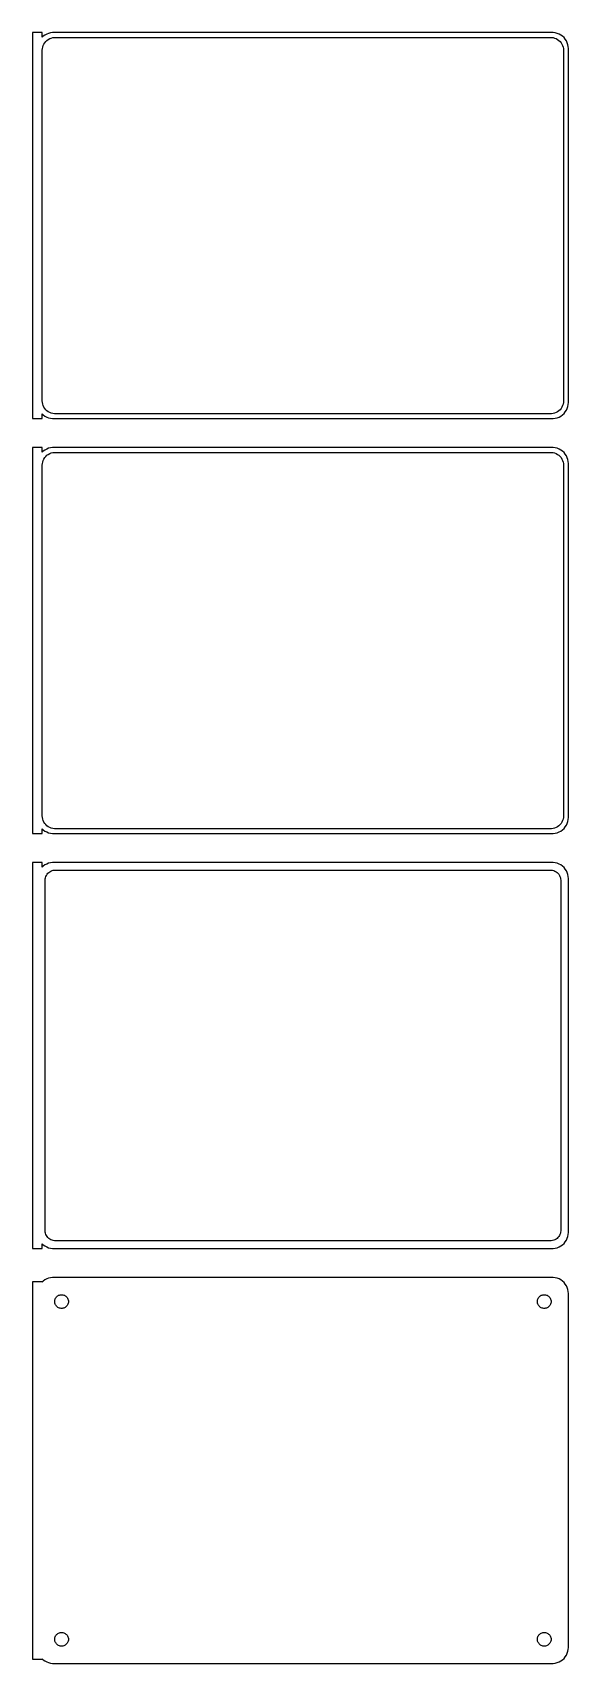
# Model space of a CAD drawing. Header units: metres. Extents: x -84 to 82, y 456 to 963.
import ezdxf

# ---------------------------------------------------------------- set-up
doc = ezdxf.new("R2010")
doc.units = ezdxf.units.M

msp = doc.modelspace()

# ---------------------------------------------------------------- linework, layer by layer
for p, q in [((-81, 962.99), (-84, 962.99)), ((-84, 962.99), (-84, 843.01)), ((-81, 961.559), (-81, 962.99)), ((-80.6871, 961.853), (-81, 961.559)), ((-80.9685, 958.001), (-80.8743, 958.495)), ((-80.8743, 958.495), (-80.7191, 958.972)), ((-80.7191, 958.972), (-80.5052, 959.427)), ((-80.1791, 962.222), (-80.6871, 961.853)), ((-80.5052, 959.427), (-80.2361, 959.851)), ((-80.2361, 959.851), (-79.9159, 960.238)), ((-79.6289, 962.524), (-80.1791, 962.222)), ((-79.9159, 960.238), (-79.5497, 960.582)), ((-79.0451, 962.755), (-79.6289, 962.524)), ((-79.5497, 960.582), (-79.1433, 960.877)), ((-79.1433, 960.877), (-78.7031, 961.119)), ((-78.4369, 962.911), (-79.0451, 962.755)), ((-78.7031, 961.119), (-78.2361, 961.304)), ((-77.8139, 962.99), (-78.4369, 962.911)), ((-78.2361, 961.304), (-77.7495, 961.429)), ((77.8139, 962.99), (-77.8139, 962.99)), ((-77.7495, 961.429), (-77.2512, 961.492)), ((-77.2512, 961.492), (77.2512, 961.492)), ((77.2512, 961.492), (77.7495, 961.429)), ((77.7495, 961.429), (78.2361, 961.304)), ((78.4369, 962.911), (77.8139, 962.99)), ((78.2361, 961.304), (78.7031, 961.119)), ((79.0451, 962.755), (78.4369, 962.911)), ((78.7031, 961.119), (79.1433, 960.877)), ((79.6289, 962.524), (79.0451, 962.755)), ((79.1433, 960.877), (79.5497, 960.582)), ((79.5497, 960.582), (79.9159, 960.238)), ((80.1791, 962.222), (79.6289, 962.524)), ((79.9159, 960.238), (80.2361, 959.851)), ((80.6871, 961.853), (80.1791, 962.222)), ((80.2361, 959.851), (80.5052, 959.427)), ((80.5052, 959.427), (80.7191, 958.972)), ((81.1448, 961.423), (80.6871, 961.853)), ((80.7191, 958.972), (80.8743, 958.495)), ((80.8743, 958.495), (80.9685, 958.001)), ((81.5451, 960.939), (81.1448, 961.423)), ((81.8815, 960.409), (81.5451, 960.939)), ((82.1489, 959.841), (81.8815, 960.409)), ((82.3429, 959.243), (82.1489, 959.841)), ((82.4606, 958.627), (82.3429, 959.243)), ((82.5, 958), (82.4606, 958.627)), ((-81, 957.5), (-80.9685, 958.001)), ((-81, 848.5), (-81, 957.5)), ((80.9685, 958.001), (81, 957.5)), ((81, 957.5), (81, 848.5)), ((82.5, 848), (82.5, 958)), ((-80.9685, 847.999), (-81, 848.5)), ((-80.8743, 847.505), (-80.9685, 847.999)), ((-80.7191, 847.028), (-80.8743, 847.505)), ((-80.5052, 846.573), (-80.7191, 847.028)), ((80.7191, 847.028), (80.5052, 846.573)), ((80.8743, 847.505), (80.7191, 847.028)), ((80.9685, 847.999), (80.8743, 847.505)), ((81, 848.5), (80.9685, 847.999)), ((82.1489, 846.159), (82.3429, 846.757)), ((82.3429, 846.757), (82.4606, 847.373)), ((82.4606, 847.373), (82.5, 848)), ((-84, 843.01), (-81, 843.01)), ((-81, 844.441), (-80.6871, 844.147)), ((-81, 843.01), (-81, 844.441)), ((-80.6871, 844.147), (-80.1791, 843.778)), ((-80.2361, 846.149), (-80.5052, 846.573)), ((-79.9159, 845.762), (-80.2361, 846.149)), ((-80.1791, 843.778), (-79.6289, 843.476)), ((-79.5497, 845.418), (-79.9159, 845.762)), ((-79.6289, 843.476), (-79.0451, 843.245)), ((-79.1433, 845.123), (-79.5497, 845.418)), ((-78.7031, 844.881), (-79.1433, 845.123)), ((-79.0451, 843.245), (-78.4369, 843.089)), ((-78.2361, 844.696), (-78.7031, 844.881)), ((-78.4369, 843.089), (-77.8139, 843.01)), ((-77.7495, 844.571), (-78.2361, 844.696)), ((-77.8139, 843.01), (77.8139, 843.01)), ((-77.2512, 844.508), (-77.7495, 844.571)), ((77.2512, 844.508), (-77.2512, 844.508)), ((77.7495, 844.571), (77.2512, 844.508)), ((78.2361, 844.696), (77.7495, 844.571)), ((77.8139, 843.01), (78.4369, 843.089)), ((78.7031, 844.881), (78.2361, 844.696)), ((78.4369, 843.089), (79.0451, 843.245)), ((79.1433, 845.123), (78.7031, 844.881)), ((79.0451, 843.245), (79.6289, 843.476)), ((79.5497, 845.418), (79.1433, 845.123)), ((79.9159, 845.762), (79.5497, 845.418)), ((79.6289, 843.476), (80.1791, 843.778)), ((80.2361, 846.149), (79.9159, 845.762)), ((80.1791, 843.778), (80.6871, 844.147)), ((80.5052, 846.573), (80.2361, 846.149)), ((80.6871, 844.147), (81.1448, 844.577)), ((81.1448, 844.577), (81.5451, 845.061)), ((81.5451, 845.061), (81.8815, 845.591)), ((81.8815, 845.591), (82.1489, 846.159)), ((-81, 833.99), (-84, 833.99)), ((-84, 833.99), (-84, 714.01)), ((-81, 832.559), (-81, 833.99)), ((-80.6871, 832.853), (-81, 832.559)), ((-80.1791, 833.222), (-80.6871, 832.853)), ((-79.6289, 833.524), (-80.1791, 833.222)), ((-79.9159, 831.238), (-79.5497, 831.582)), ((-79.0451, 833.755), (-79.6289, 833.524)), ((-79.5497, 831.582), (-79.1433, 831.877)), ((-79.1433, 831.877), (-78.7031, 832.119)), ((-78.4369, 833.911), (-79.0451, 833.755)), ((-78.7031, 832.119), (-78.2361, 832.304)), ((-77.8139, 833.99), (-78.4369, 833.911)), ((-78.2361, 832.304), (-77.7495, 832.429)), ((77.8139, 833.99), (-77.8139, 833.99)), ((-77.7495, 832.429), (-77.2512, 832.492)), ((-77.2512, 832.492), (77.2512, 832.492)), ((77.2512, 832.492), (77.7495, 832.429)), ((77.7495, 832.429), (78.2361, 832.304)), ((78.4369, 833.911), (77.8139, 833.99)), ((78.2361, 832.304), (78.7031, 832.119)), ((79.0451, 833.755), (78.4369, 833.911)), ((78.7031, 832.119), (79.1433, 831.877)), ((79.6289, 833.524), (79.0451, 833.755)), ((79.1433, 831.877), (79.5497, 831.582)), ((79.5497, 831.582), (79.9159, 831.238)), ((80.1791, 833.222), (79.6289, 833.524)), ((80.6871, 832.853), (80.1791, 833.222)), ((81.1448, 832.423), (80.6871, 832.853)), ((81.5451, 831.939), (81.1448, 832.423)), ((81.8815, 831.409), (81.5451, 831.939)), ((-81, 828.5), (-80.9685, 829.001)), ((-81, 719.5), (-81, 828.5)), ((-80.9685, 829.001), (-80.8743, 829.495)), ((-80.8743, 829.495), (-80.7191, 829.972)), ((-80.7191, 829.972), (-80.5052, 830.427)), ((-80.5052, 830.427), (-80.2361, 830.851)), ((-80.2361, 830.851), (-79.9159, 831.238)), ((79.9159, 831.238), (80.2361, 830.851)), ((80.2361, 830.851), (80.5052, 830.427)), ((80.5052, 830.427), (80.7191, 829.972)), ((80.7191, 829.972), (80.8743, 829.495)), ((80.8743, 829.495), (80.9685, 829.001)), ((80.9685, 829.001), (81, 828.5)), ((81, 828.5), (81, 719.5)), ((82.1489, 830.841), (81.8815, 831.409)), ((82.3429, 830.243), (82.1489, 830.841)), ((82.4606, 829.627), (82.3429, 830.243)), ((82.5, 829), (82.4606, 829.627)), ((82.5, 719), (82.5, 829)), ((-80.9685, 718.999), (-81, 719.5)), ((-81, 715.441), (-80.6871, 715.147)), ((-81, 714.01), (-81, 715.441)), ((-80.8743, 718.505), (-80.9685, 718.999)), ((-80.7191, 718.028), (-80.8743, 718.505)), ((-80.5052, 717.573), (-80.7191, 718.028)), ((-80.6871, 715.147), (-80.1791, 714.778)), ((-80.2361, 717.149), (-80.5052, 717.573)), ((-79.9159, 716.762), (-80.2361, 717.149)), ((-79.5497, 716.418), (-79.9159, 716.762)), ((-79.1433, 716.123), (-79.5497, 716.418)), ((-78.7031, 715.881), (-79.1433, 716.123)), ((-78.2361, 715.696), (-78.7031, 715.881)), ((-77.7495, 715.571), (-78.2361, 715.696)), ((-77.2512, 715.508), (-77.7495, 715.571)), ((77.2512, 715.508), (-77.2512, 715.508)), ((77.7495, 715.571), (77.2512, 715.508)), ((78.2361, 715.696), (77.7495, 715.571)), ((78.7031, 715.881), (78.2361, 715.696)), ((79.1433, 716.123), (78.7031, 715.881)), ((79.5497, 716.418), (79.1433, 716.123)), ((79.9159, 716.762), (79.5497, 716.418)), ((80.2361, 717.149), (79.9159, 716.762)), ((80.1791, 714.778), (80.6871, 715.147)), ((80.5052, 717.573), (80.2361, 717.149)), ((80.7191, 718.028), (80.5052, 717.573)), ((80.6871, 715.147), (81.1448, 715.577)), ((80.8743, 718.505), (80.7191, 718.028)), ((80.9685, 718.999), (80.8743, 718.505)), ((81, 719.5), (80.9685, 718.999)), ((81.1448, 715.577), (81.5451, 716.061)), ((81.5451, 716.061), (81.8815, 716.591)), ((81.8815, 716.591), (82.1489, 717.159)), ((82.1489, 717.159), (82.3429, 717.757)), ((82.3429, 717.757), (82.4606, 718.373)), ((82.4606, 718.373), (82.5, 719)), ((-84, 714.01), (-81, 714.01)), ((-80.1791, 714.778), (-79.6289, 714.476)), ((-79.6289, 714.476), (-79.0451, 714.245)), ((-79.0451, 714.245), (-78.4369, 714.089)), ((-78.4369, 714.089), (-77.8139, 714.01)), ((-77.8139, 714.01), (77.8139, 714.01)), ((77.8139, 714.01), (78.4369, 714.089)), ((78.4369, 714.089), (79.0451, 714.245)), ((79.0451, 714.245), (79.6289, 714.476)), ((79.6289, 714.476), (80.1791, 714.778)), ((-81, 704.979), (-84, 704.979)), ((-84, 704.979), (-84, 585.021)), ((-81, 703.559), (-81, 704.979)), ((-79.0451, 704.755), (-79.6289, 704.524)), ((-78.4369, 704.911), (-79.0451, 704.755)), ((-77.8139, 704.99), (-78.4369, 704.911)), ((77.8139, 704.99), (-77.8139, 704.99)), ((78.4369, 704.911), (77.8139, 704.99)), ((79.0451, 704.755), (78.4369, 704.911)), ((79.6289, 704.524), (79.0451, 704.755)), ((-80.6871, 703.853), (-81, 703.559)), ((-80.1791, 704.222), (-80.6871, 703.853)), ((-79.6289, 704.524), (-80.1791, 704.222)), ((-80.1129, 699.5), (-80.0884, 699.89)), ((-80.0884, 699.89), (-80.0151, 700.274)), ((-80.0151, 700.274), (-79.8943, 700.646)), ((-79.8943, 700.646), (-79.7279, 701)), ((-79.7279, 701), (-79.5184, 701.33)), ((-79.5184, 701.33), (-79.2692, 701.631)), ((-79.2692, 701.631), (-78.9843, 701.899)), ((-78.9843, 701.899), (-78.668, 702.128)), ((-78.668, 702.128), (-78.3254, 702.317)), ((-78.3254, 702.317), (-77.9619, 702.461)), ((-77.9619, 702.461), (-77.5833, 702.558)), ((-77.5833, 702.558), (-77.1955, 702.607)), ((-77.1955, 702.607), (77.1955, 702.607)), ((77.1955, 702.607), (77.5833, 702.558)), ((77.5833, 702.558), (77.9619, 702.461)), ((77.9619, 702.461), (78.3254, 702.317)), ((78.3254, 702.317), (78.668, 702.128)), ((78.668, 702.128), (78.9843, 701.899)), ((78.9843, 701.899), (79.2692, 701.631)), ((79.2692, 701.631), (79.5184, 701.33)), ((79.5184, 701.33), (79.7279, 701)), ((80.1791, 704.222), (79.6289, 704.524)), ((79.7279, 701), (79.8943, 700.646)), ((79.8943, 700.646), (80.0151, 700.274)), ((80.0151, 700.274), (80.0884, 699.89)), ((80.0884, 699.89), (80.1129, 699.5)), ((80.6871, 703.853), (80.1791, 704.222)), ((81.1448, 703.423), (80.6871, 703.853)), ((81.5451, 702.939), (81.1448, 703.423)), ((81.8815, 702.409), (81.5451, 702.939)), ((82.1489, 701.841), (81.8815, 702.409)), ((82.3429, 701.243), (82.1489, 701.841)), ((82.4606, 700.627), (82.3429, 701.243)), ((82.5, 700), (82.4606, 700.627)), ((82.5, 590), (82.5, 700)), ((-80.1129, 590.5), (-80.1129, 699.5)), ((80.1129, 699.5), (80.1129, 590.5)), ((-80.0884, 590.11), (-80.1129, 590.5)), ((-80.0151, 589.726), (-80.0884, 590.11)), ((-79.8943, 589.354), (-80.0151, 589.726)), ((-79.7279, 589), (-79.8943, 589.354)), ((-79.5184, 588.67), (-79.7279, 589)), ((-79.2692, 588.369), (-79.5184, 588.67)), ((-78.9843, 588.101), (-79.2692, 588.369)), ((-78.668, 587.872), (-78.9843, 588.101)), ((78.9843, 588.101), (78.668, 587.872)), ((79.2692, 588.369), (78.9843, 588.101)), ((79.5184, 588.67), (79.2692, 588.369)), ((79.7279, 589), (79.5184, 588.67)), ((79.8943, 589.354), (79.7279, 589)), ((80.0151, 589.726), (79.8943, 589.354)), ((80.0884, 590.11), (80.0151, 589.726)), ((80.1129, 590.5), (80.0884, 590.11)), ((81.8815, 587.591), (82.1489, 588.159)), ((82.1489, 588.159), (82.3429, 588.757)), ((82.3429, 588.757), (82.4606, 589.373)), ((82.4606, 589.373), (82.5, 590)), ((-84, 585.021), (-81, 585.021)), ((-81, 585.021), (-81, 586.441)), ((-81, 586.441), (-80.6871, 586.147)), ((-80.6871, 586.147), (-80.1791, 585.778)), ((-80.1791, 585.778), (-79.6289, 585.476)), ((-79.6289, 585.476), (-79.0451, 585.245)), ((-79.0451, 585.245), (-78.4369, 585.089)), ((-78.3254, 587.683), (-78.668, 587.872)), ((-78.4369, 585.089), (-77.8139, 585.01)), ((-77.9619, 587.539), (-78.3254, 587.683)), ((-77.5833, 587.442), (-77.9619, 587.539)), ((-77.8139, 585.01), (77.8139, 585.01)), ((-77.1955, 587.393), (-77.5833, 587.442)), ((77.1955, 587.393), (-77.1955, 587.393)), ((77.5833, 587.442), (77.1955, 587.393)), ((77.9619, 587.539), (77.5833, 587.442)), ((77.8139, 585.01), (78.4369, 585.089)), ((78.3254, 587.683), (77.9619, 587.539)), ((78.668, 587.872), (78.3254, 587.683)), ((78.4369, 585.089), (79.0451, 585.245)), ((79.0451, 585.245), (79.6289, 585.476)), ((79.6289, 585.476), (80.1791, 585.778)), ((80.1791, 585.778), (80.6871, 586.147)), ((80.6871, 586.147), (81.1448, 586.577)), ((81.1448, 586.577), (81.5451, 587.061)), ((81.5451, 587.061), (81.8815, 587.591)), ((-81, 574.653), (-84, 574.653)), ((-84, 574.653), (-84, 457.347)), ((-80.6871, 574.853), (-81, 574.559)), ((-81, 574.559), (-81, 574.653)), ((-80.1791, 575.222), (-80.6871, 574.853)), ((-79.6289, 575.524), (-80.1791, 575.222)), ((-79.0451, 575.755), (-79.6289, 575.524)), ((-78.4369, 575.911), (-79.0451, 575.755)), ((-77.8139, 575.99), (-78.4369, 575.911)), ((77.8139, 575.99), (-77.8139, 575.99)), ((78.4369, 575.911), (77.8139, 575.99)), ((79.0451, 575.755), (78.4369, 575.911)), ((79.6289, 575.524), (79.0451, 575.755)), ((80.1791, 575.222), (79.6289, 575.524)), ((80.6871, 574.853), (80.1791, 575.222)), ((81.1448, 574.423), (80.6871, 574.853)), ((81.5451, 573.939), (81.1448, 574.423)), ((81.8815, 573.409), (81.5451, 573.939)), ((82.1489, 572.841), (81.8815, 573.409)), ((-77.1353, 568.5), (-77.1185, 568.768)), ((-77.1185, 568.232), (-77.1353, 568.5)), ((-77.1185, 568.768), (-77.0682, 569.031)), ((-77.0682, 567.969), (-77.1185, 568.232)), ((-77.0682, 569.031), (-76.9853, 569.286)), ((-76.9853, 567.714), (-77.0682, 567.969)), ((-76.9853, 569.286), (-76.8712, 569.529)), ((-76.8712, 569.529), (-76.7275, 569.755)), ((-76.7275, 569.755), (-76.5566, 569.962)), ((-76.5566, 569.962), (-76.3611, 570.145)), ((-76.3611, 570.145), (-76.1441, 570.303)), ((-76.1441, 570.303), (-75.9092, 570.432)), ((-75.9092, 570.432), (-75.6598, 570.531)), ((-75.6598, 570.531), (-75.4001, 570.597)), ((-75.4001, 570.597), (-75.1341, 570.631)), ((-75.1341, 570.631), (-74.8659, 570.631)), ((-74.8659, 570.631), (-74.5999, 570.597)), ((-74.5999, 570.597), (-74.3401, 570.531)), ((-74.3401, 570.531), (-74.0908, 570.432)), ((-74.0908, 570.432), (-73.8559, 570.303)), ((-73.8559, 570.303), (-73.6389, 570.145)), ((-73.6389, 570.145), (-73.4434, 569.962)), ((-73.4434, 569.962), (-73.2725, 569.755)), ((-73.2725, 569.755), (-73.1288, 569.529)), ((-73.1288, 569.529), (-73.0146, 569.286)), ((-73.0146, 569.286), (-72.9318, 569.031)), ((-72.9318, 567.969), (-73.0146, 567.714)), ((-72.9318, 569.031), (-72.8815, 568.768)), ((-72.8815, 568.232), (-72.9318, 567.969)), ((-72.8815, 568.768), (-72.8647, 568.5)), ((-72.8647, 568.5), (-72.8815, 568.232)), ((72.8647, 568.5), (72.8815, 568.768)), ((72.8815, 568.232), (72.8647, 568.5)), ((72.8815, 568.768), (72.9318, 569.031)), ((72.9318, 567.969), (72.8815, 568.232)), ((72.9318, 569.031), (73.0146, 569.286)), ((73.0146, 567.714), (72.9318, 567.969)), ((73.0146, 569.286), (73.1288, 569.529)), ((73.1288, 569.529), (73.2725, 569.755)), ((73.2725, 569.755), (73.4434, 569.962)), ((73.4434, 569.962), (73.6389, 570.145)), ((73.6389, 570.145), (73.8559, 570.303)), ((73.8559, 570.303), (74.0908, 570.432)), ((74.0908, 570.432), (74.3401, 570.531)), ((74.3401, 570.531), (74.5999, 570.597)), ((74.5999, 570.597), (74.8659, 570.631)), ((74.8659, 570.631), (75.1341, 570.631)), ((75.1341, 570.631), (75.4001, 570.597)), ((75.4001, 570.597), (75.6598, 570.531)), ((75.6598, 570.531), (75.9092, 570.432)), ((75.9092, 570.432), (76.1441, 570.303)), ((76.1441, 570.303), (76.3611, 570.145)), ((76.3611, 570.145), (76.5566, 569.962)), ((76.5566, 569.962), (76.7275, 569.755)), ((76.7275, 569.755), (76.8712, 569.529)), ((76.8712, 569.529), (76.9853, 569.286)), ((76.9853, 569.286), (77.0682, 569.031)), ((77.0682, 567.969), (76.9853, 567.714)), ((77.0682, 569.031), (77.1185, 568.768)), ((77.1185, 568.232), (77.0682, 567.969)), ((77.1185, 568.768), (77.1353, 568.5)), ((77.1353, 568.5), (77.1185, 568.232)), ((82.3429, 572.243), (82.1489, 572.841)), ((82.4606, 571.627), (82.3429, 572.243)), ((82.5, 571), (82.4606, 571.627)), ((82.5, 461), (82.5, 571)), ((-76.8712, 567.471), (-76.9853, 567.714)), ((-76.7275, 567.245), (-76.8712, 567.471)), ((-76.5566, 567.038), (-76.7275, 567.245)), ((-76.3611, 566.855), (-76.5566, 567.038)), ((-76.1441, 566.697), (-76.3611, 566.855)), ((-75.9092, 566.568), (-76.1441, 566.697)), ((-75.6598, 566.469), (-75.9092, 566.568)), ((-75.4001, 566.403), (-75.6598, 566.469)), ((-75.1341, 566.369), (-75.4001, 566.403)), ((-74.8659, 566.369), (-75.1341, 566.369)), ((-74.5999, 566.403), (-74.8659, 566.369)), ((-74.3401, 566.469), (-74.5999, 566.403)), ((-74.0908, 566.568), (-74.3401, 566.469)), ((-73.8559, 566.697), (-74.0908, 566.568)), ((-73.6389, 566.855), (-73.8559, 566.697)), ((-73.4434, 567.038), (-73.6389, 566.855)), ((-73.2725, 567.245), (-73.4434, 567.038)), ((-73.1288, 567.471), (-73.2725, 567.245)), ((-73.0146, 567.714), (-73.1288, 567.471)), ((73.1288, 567.471), (73.0146, 567.714)), ((73.2725, 567.245), (73.1288, 567.471)), ((73.4434, 567.038), (73.2725, 567.245)), ((73.6389, 566.855), (73.4434, 567.038)), ((73.8559, 566.697), (73.6389, 566.855)), ((74.0908, 566.568), (73.8559, 566.697)), ((74.3401, 566.469), (74.0908, 566.568)), ((74.5999, 566.403), (74.3401, 566.469)), ((74.8659, 566.369), (74.5999, 566.403)), ((75.1341, 566.369), (74.8659, 566.369)), ((75.4001, 566.403), (75.1341, 566.369)), ((75.6598, 566.469), (75.4001, 566.403)), ((75.9092, 566.568), (75.6598, 566.469)), ((76.1441, 566.697), (75.9092, 566.568)), ((76.3611, 566.855), (76.1441, 566.697)), ((76.5566, 567.038), (76.3611, 566.855)), ((76.7275, 567.245), (76.5566, 567.038)), ((76.8712, 567.471), (76.7275, 567.245)), ((76.9853, 567.714), (76.8712, 567.471)), ((-77.1353, 463.5), (-77.1185, 463.768)), ((-77.1185, 463.232), (-77.1353, 463.5)), ((-77.1185, 463.768), (-77.0682, 464.031)), ((-77.0682, 462.969), (-77.1185, 463.232)), ((-77.0682, 464.031), (-76.9853, 464.286)), ((-76.9853, 462.714), (-77.0682, 462.969)), ((-76.9853, 464.286), (-76.8712, 464.529)), ((-76.8712, 462.471), (-76.9853, 462.714)), ((-76.8712, 464.529), (-76.7275, 464.755)), ((-76.7275, 462.245), (-76.8712, 462.471)), ((-76.7275, 464.755), (-76.5566, 464.962)), ((-76.5566, 462.038), (-76.7275, 462.245)), ((-76.5566, 464.962), (-76.3611, 465.145)), ((-76.3611, 461.855), (-76.5566, 462.038)), ((-76.3611, 465.145), (-76.1441, 465.303)), ((-76.1441, 461.697), (-76.3611, 461.855)), ((-76.1441, 465.303), (-75.9092, 465.432)), ((-75.9092, 461.568), (-76.1441, 461.697)), ((-75.9092, 465.432), (-75.6598, 465.531)), ((-75.6598, 461.469), (-75.9092, 461.568)), ((-75.6598, 465.531), (-75.4001, 465.597)), ((-75.4001, 461.403), (-75.6598, 461.469)), ((-75.4001, 465.597), (-75.1341, 465.631)), ((-75.1341, 461.369), (-75.4001, 461.403)), ((-75.1341, 465.631), (-74.8659, 465.631)), ((-74.8659, 461.369), (-75.1341, 461.369)), ((-74.8659, 465.631), (-74.5999, 465.597)), ((-74.5999, 461.403), (-74.8659, 461.369)), ((-74.5999, 465.597), (-74.3401, 465.531)), ((-74.3401, 461.469), (-74.5999, 461.403)), ((-74.3401, 465.531), (-74.0908, 465.432)), ((-74.0908, 461.568), (-74.3401, 461.469)), ((-74.0908, 465.432), (-73.8559, 465.303)), ((-73.8559, 461.697), (-74.0908, 461.568)), ((-73.8559, 465.303), (-73.6389, 465.145)), ((-73.6389, 461.855), (-73.8559, 461.697)), ((-73.6389, 465.145), (-73.4434, 464.962)), ((-73.4434, 462.038), (-73.6389, 461.855)), ((-73.4434, 464.962), (-73.2725, 464.755)), ((-73.2725, 462.245), (-73.4434, 462.038)), ((-73.2725, 464.755), (-73.1288, 464.529)), ((-73.1288, 462.471), (-73.2725, 462.245)), ((-73.1288, 464.529), (-73.0146, 464.286)), ((-73.0146, 462.714), (-73.1288, 462.471)), ((-73.0146, 464.286), (-72.9318, 464.031)), ((-72.9318, 462.969), (-73.0146, 462.714)), ((-72.9318, 464.031), (-72.8815, 463.768)), ((-72.8815, 463.232), (-72.9318, 462.969)), ((-72.8815, 463.768), (-72.8647, 463.5)), ((-72.8647, 463.5), (-72.8815, 463.232)), ((72.8647, 463.5), (72.8815, 463.768)), ((72.8815, 463.232), (72.8647, 463.5)), ((72.8815, 463.768), (72.9318, 464.031)), ((72.9318, 462.969), (72.8815, 463.232)), ((72.9318, 464.031), (73.0146, 464.286)), ((73.0146, 462.714), (72.9318, 462.969)), ((73.0146, 464.286), (73.1288, 464.529)), ((73.1288, 462.471), (73.0146, 462.714)), ((73.1288, 464.529), (73.2725, 464.755)), ((73.2725, 462.245), (73.1288, 462.471)), ((73.2725, 464.755), (73.4434, 464.962)), ((73.4434, 462.038), (73.2725, 462.245)), ((73.4434, 464.962), (73.6389, 465.145)), ((73.6389, 461.855), (73.4434, 462.038)), ((73.6389, 465.145), (73.8559, 465.303)), ((73.8559, 461.697), (73.6389, 461.855)), ((73.8559, 465.303), (74.0908, 465.432)), ((74.0908, 461.568), (73.8559, 461.697)), ((74.0908, 465.432), (74.3401, 465.531)), ((74.3401, 461.469), (74.0908, 461.568)), ((74.3401, 465.531), (74.5999, 465.597)), ((74.5999, 461.403), (74.3401, 461.469)), ((74.5999, 465.597), (74.8659, 465.631)), ((74.8659, 461.369), (74.5999, 461.403)), ((74.8659, 465.631), (75.1341, 465.631)), ((75.1341, 461.369), (74.8659, 461.369)), ((75.1341, 465.631), (75.4001, 465.597)), ((75.4001, 461.403), (75.1341, 461.369)), ((75.4001, 465.597), (75.6598, 465.531)), ((75.6598, 461.469), (75.4001, 461.403)), ((75.6598, 465.531), (75.9092, 465.432)), ((75.9092, 461.568), (75.6598, 461.469)), ((75.9092, 465.432), (76.1441, 465.303)), ((76.1441, 461.697), (75.9092, 461.568)), ((76.1441, 465.303), (76.3611, 465.145)), ((76.3611, 461.855), (76.1441, 461.697)), ((76.3611, 465.145), (76.5566, 464.962)), ((76.5566, 462.038), (76.3611, 461.855)), ((76.5566, 464.962), (76.7275, 464.755)), ((76.7275, 462.245), (76.5566, 462.038)), ((76.7275, 464.755), (76.8712, 464.529)), ((76.8712, 462.471), (76.7275, 462.245)), ((76.8712, 464.529), (76.9853, 464.286)), ((76.9853, 462.714), (76.8712, 462.471)), ((76.9853, 464.286), (77.0682, 464.031)), ((77.0682, 462.969), (76.9853, 462.714)), ((77.0682, 464.031), (77.1185, 463.768)), ((77.1185, 463.232), (77.0682, 462.969)), ((77.1185, 463.768), (77.1353, 463.5)), ((77.1353, 463.5), (77.1185, 463.232)), ((-84, 457.347), (-81, 457.347)), ((-81, 457.347), (-81, 457.441)), ((-81, 457.441), (-80.6871, 457.147)), ((-80.6871, 457.147), (-80.1791, 456.778)), ((-80.1791, 456.778), (-79.6289, 456.476)), ((-79.6289, 456.476), (-79.0451, 456.245)), ((79.0451, 456.245), (79.6289, 456.476)), ((79.6289, 456.476), (80.1791, 456.778)), ((80.1791, 456.778), (80.6871, 457.147)), ((80.6871, 457.147), (81.1448, 457.577)), ((81.1448, 457.577), (81.5451, 458.061)), ((81.5451, 458.061), (81.8815, 458.591)), ((81.8815, 458.591), (82.1489, 459.159)), ((82.1489, 459.159), (82.3429, 459.757)), ((82.3429, 459.757), (82.4606, 460.373)), ((82.4606, 460.373), (82.5, 461)), ((-79.0451, 456.245), (-78.4369, 456.089)), ((-78.4369, 456.089), (-77.8139, 456.01)), ((-77.8139, 456.01), (77.8139, 456.01)), ((77.8139, 456.01), (78.4369, 456.089)), ((78.4369, 456.089), (79.0451, 456.245))]:
    msp.add_line(p, q)

doc.saveas('drawing.dxf')
